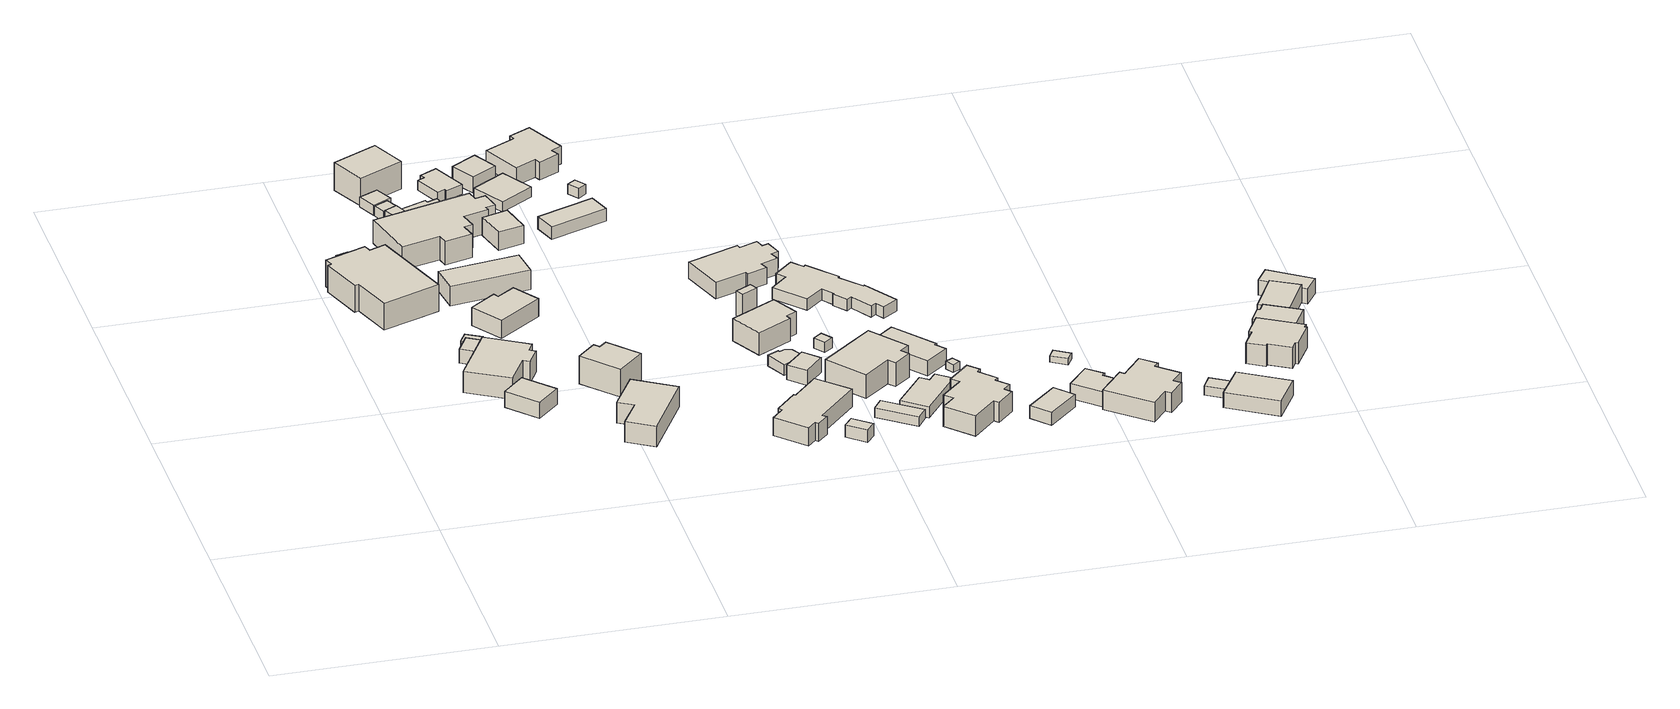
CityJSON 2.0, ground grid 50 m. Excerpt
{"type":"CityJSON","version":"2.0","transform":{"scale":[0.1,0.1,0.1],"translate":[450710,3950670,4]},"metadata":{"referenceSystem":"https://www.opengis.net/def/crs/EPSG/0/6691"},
"CityObjects":{
"building1":{"type":"Building","attributes":{"class":"3001","usage":"461","measuredHeight":9.6,"storeysAboveGround":9999,"LandSlideRiskAttribute.description":"1","LandSlideRiskAttribute.areaType":"2","BuildingDetailAttribute.buildingRoofEdgeArea":309,"BuildingDetailAttribute.urbanPlanType":"21","BuildingDetailAttribute.districtsAndZonesType":"0","BuildingDetailAttribute.landUseType":"211","BuildingDetailAttribute.specifiedBuildingCoverageRate":-9999,"BuildingDetailAttribute.specifiedFloorAreaRate":-9999,"BuildingDetailAttribute.surveyYear":"0001","BuildingIDAttribute.prefecture":"12","BuildingIDAttribute.city":"12347"},"geometry":[{"type":"Solid","lod":"1","boundaries":[[[[0,1,2,3,4,5,6,7,8,9]],[[8,10,11,9]],[[7,12,10,8]],[[6,13,12,7]],[[5,14,13,6]],[[4,15,14,5]],[[3,16,15,4]],[[2,17,16,3]],[[1,18,17,2]],[[0,19,18,1]],[[9,11,19,0]],[[10,12,13,14,15,16,17,18,19,11]]]]}]},
"building2":{"type":"Building","attributes":{"class":"3001","usage":"461","measuredHeight":5.8,"storeysAboveGround":9999,"LandSlideRiskAttribute.description":"1","LandSlideRiskAttribute.areaType":"2","BuildingDetailAttribute.buildingRoofEdgeArea":7.3,"BuildingDetailAttribute.urbanPlanType":"21","BuildingDetailAttribute.districtsAndZonesType":"0","BuildingDetailAttribute.landUseType":"211","BuildingDetailAttribute.specifiedBuildingCoverageRate":-9999,"BuildingDetailAttribute.specifiedFloorAreaRate":-9999,"BuildingDetailAttribute.surveyYear":"0001","BuildingIDAttribute.prefecture":"12","BuildingIDAttribute.city":"12347"},"geometry":[{"type":"Solid","lod":"1","boundaries":[[[[20,21,22,23]],[[22,24,25,23]],[[21,26,24,22]],[[20,27,26,21]],[[23,25,27,20]],[[24,26,27,25]]]]}]},
"building3":{"type":"Building","attributes":{"class":"3001","usage":"461","measuredHeight":3.8,"storeysAboveGround":9999,"BuildingDetailAttribute.buildingRoofEdgeArea":17.5,"BuildingDetailAttribute.urbanPlanType":"21","BuildingDetailAttribute.districtsAndZonesType":"0","BuildingDetailAttribute.landUseType":"211","BuildingDetailAttribute.specifiedBuildingCoverageRate":-9999,"BuildingDetailAttribute.specifiedFloorAreaRate":-9999,"BuildingDetailAttribute.surveyYear":"0001","BuildingIDAttribute.prefecture":"12","BuildingIDAttribute.city":"12347"},"geometry":[{"type":"Solid","lod":"1","boundaries":[[[[28,29,30,31]],[[30,32,33,31]],[[29,34,32,30]],[[28,35,34,29]],[[31,33,35,28]],[[32,34,35,33]]]]}]},
"building4":{"type":"Building","attributes":{"class":"3001","usage":"461","measuredHeight":5.6,"storeysAboveGround":9999,"BuildingDetailAttribute.buildingRoofEdgeArea":60.1,"BuildingDetailAttribute.urbanPlanType":"21","BuildingDetailAttribute.districtsAndZonesType":"0","BuildingDetailAttribute.landUseType":"211","BuildingDetailAttribute.specifiedBuildingCoverageRate":-9999,"BuildingDetailAttribute.specifiedFloorAreaRate":-9999,"BuildingDetailAttribute.surveyYear":"0001","BuildingIDAttribute.prefecture":"12","BuildingIDAttribute.city":"12347"},"geometry":[{"type":"Solid","lod":"1","boundaries":[[[[36,37,38,39]],[[38,40,41,39]],[[37,42,40,38]],[[36,43,42,37]],[[39,41,43,36]],[[40,42,43,41]]]]}]},
"building5":{"type":"Building","attributes":{"class":"3001","usage":"461","measuredHeight":7.7,"storeysAboveGround":9999,"LandSlideRiskAttribute.description":"1","LandSlideRiskAttribute.areaType":"2","BuildingDetailAttribute.buildingRoofEdgeArea":169.7,"BuildingDetailAttribute.urbanPlanType":"21","BuildingDetailAttribute.districtsAndZonesType":"0","BuildingDetailAttribute.landUseType":"211","BuildingDetailAttribute.specifiedBuildingCoverageRate":-9999,"BuildingDetailAttribute.specifiedFloorAreaRate":-9999,"BuildingDetailAttribute.surveyYear":"0001","BuildingIDAttribute.prefecture":"12","BuildingIDAttribute.city":"12347"},"geometry":[{"type":"Solid","lod":"1","boundaries":[[[[44,45,46,47,48,49,50,51]],[[50,52,53,51]],[[49,54,52,50]],[[48,55,54,49]],[[47,56,55,48]],[[46,57,56,47]],[[45,58,57,46]],[[44,59,58,45]],[[51,53,59,44]],[[52,54,55,56,57,58,59,53]]]]}]},
"building6":{"type":"Building","attributes":{"class":"3001","usage":"461","measuredHeight":4.5,"storeysAboveGround":9999,"BuildingDetailAttribute.buildingRoofEdgeArea":11.5,"BuildingDetailAttribute.urbanPlanType":"21","BuildingDetailAttribute.districtsAndZonesType":"0","BuildingDetailAttribute.landUseType":"211","BuildingDetailAttribute.specifiedBuildingCoverageRate":-9999,"BuildingDetailAttribute.specifiedFloorAreaRate":-9999,"BuildingDetailAttribute.surveyYear":"0001","BuildingIDAttribute.prefecture":"12","BuildingIDAttribute.city":"12347"},"geometry":[{"type":"Solid","lod":"1","boundaries":[[[[60,61,62,63]],[[62,64,65,63]],[[61,66,64,62]],[[60,67,66,61]],[[63,65,67,60]],[[64,66,67,65]]]]}]},
"building7":{"type":"Building","attributes":{"class":"3001","usage":"461","measuredHeight":2.5,"storeysAboveGround":9999,"LandSlideRiskAttribute.description":"1","LandSlideRiskAttribute.areaType":"1","BuildingDetailAttribute.buildingRoofEdgeArea":5.4,"BuildingDetailAttribute.urbanPlanType":"21","BuildingDetailAttribute.districtsAndZonesType":"0","BuildingDetailAttribute.landUseType":"211","BuildingDetailAttribute.specifiedBuildingCoverageRate":-9999,"BuildingDetailAttribute.specifiedFloorAreaRate":-9999,"BuildingDetailAttribute.surveyYear":"0001","BuildingIDAttribute.prefecture":"12","BuildingIDAttribute.city":"12347"},"geometry":[{"type":"Solid","lod":"1","boundaries":[[[[68,69,70,71]],[[70,72,73,71]],[[69,74,72,70]],[[68,75,74,69]],[[71,73,75,68]],[[72,74,75,73]]]]}]},
"building8":{"type":"Building","attributes":{"class":"3001","usage":"461","measuredHeight":9,"storeysAboveGround":9999,"BuildingDetailAttribute.buildingRoofEdgeArea":94.3,"BuildingDetailAttribute.urbanPlanType":"21","BuildingDetailAttribute.districtsAndZonesType":"0","BuildingDetailAttribute.landUseType":"211","BuildingDetailAttribute.specifiedBuildingCoverageRate":-9999,"BuildingDetailAttribute.specifiedFloorAreaRate":-9999,"BuildingDetailAttribute.surveyYear":"0001","BuildingIDAttribute.prefecture":"12","BuildingIDAttribute.city":"12347"},"geometry":[{"type":"Solid","lod":"1","boundaries":[[[[76,77,78,79,80,81]],[[80,82,83,81]],[[79,84,82,80]],[[78,85,84,79]],[[77,86,85,78]],[[76,87,86,77]],[[81,83,87,76]],[[82,84,85,86,87,83]]]]}]},
"building9":{"type":"Building","attributes":{"class":"3001","usage":"461","measuredHeight":2.6,"storeysAboveGround":9999,"LandSlideRiskAttribute.description":"1","LandSlideRiskAttribute.areaType":"1","BuildingDetailAttribute.buildingRoofEdgeArea":10.7,"BuildingDetailAttribute.urbanPlanType":"21","BuildingDetailAttribute.districtsAndZonesType":"0","BuildingDetailAttribute.landUseType":"211","BuildingDetailAttribute.specifiedBuildingCoverageRate":-9999,"BuildingDetailAttribute.specifiedFloorAreaRate":-9999,"BuildingDetailAttribute.surveyYear":"0001","BuildingIDAttribute.prefecture":"12","BuildingIDAttribute.city":"12347"},"geometry":[{"type":"Solid","lod":"1","boundaries":[[[[88,89,90,91]],[[90,92,93,91]],[[89,94,92,90]],[[88,95,94,89]],[[91,93,95,88]],[[92,94,95,93]]]]}]},
"building10":{"type":"Building","attributes":{"class":"3001","usage":"461","measuredHeight":3.8,"storeysAboveGround":9999,"LandSlideRiskAttribute.description":"1","LandSlideRiskAttribute.areaType":"1","BuildingDetailAttribute.buildingRoofEdgeArea":22,"BuildingDetailAttribute.urbanPlanType":"21","BuildingDetailAttribute.districtsAndZonesType":"0","BuildingDetailAttribute.landUseType":"211","BuildingDetailAttribute.specifiedBuildingCoverageRate":-9999,"BuildingDetailAttribute.specifiedFloorAreaRate":-9999,"BuildingDetailAttribute.surveyYear":"0001","BuildingIDAttribute.prefecture":"12","BuildingIDAttribute.city":"12347"},"geometry":[{"type":"Solid","lod":"1","boundaries":[[[[96,97,98,99]],[[98,100,101,99]],[[97,102,100,98]],[[96,103,102,97]],[[99,101,103,96]],[[100,102,103,101]]]]}]},
"building11":{"type":"Building","attributes":{"class":"3001","usage":"461","measuredHeight":-9999,"storeysAboveGround":9999,"LandSlideRiskAttribute.description":"1","LandSlideRiskAttribute.areaType":"1","BuildingDetailAttribute.buildingRoofEdgeArea":9,"BuildingDetailAttribute.urbanPlanType":"21","BuildingDetailAttribute.districtsAndZonesType":"0","BuildingDetailAttribute.landUseType":"211","BuildingDetailAttribute.specifiedBuildingCoverageRate":-9999,"BuildingDetailAttribute.specifiedFloorAreaRate":-9999,"BuildingDetailAttribute.surveyYear":"0001","BuildingIDAttribute.prefecture":"12","BuildingIDAttribute.city":"12347"},"geometry":[{"type":"Solid","lod":"1","boundaries":[[[[104,105,106,107]],[[106,108,109,107]],[[105,110,108,106]],[[104,111,110,105]],[[107,109,111,104]],[[108,110,111,109]]]]}]},
"building12":{"type":"Building","attributes":{"class":"3001","usage":"461","measuredHeight":8,"storeysAboveGround":9999,"BuildingDetailAttribute.buildingRoofEdgeArea":125.5,"BuildingDetailAttribute.urbanPlanType":"21","BuildingDetailAttribute.districtsAndZonesType":"0","BuildingDetailAttribute.landUseType":"211","BuildingDetailAttribute.specifiedBuildingCoverageRate":-9999,"BuildingDetailAttribute.specifiedFloorAreaRate":-9999,"BuildingDetailAttribute.surveyYear":"0001","BuildingIDAttribute.prefecture":"12","BuildingIDAttribute.city":"12347"},"geometry":[{"type":"Solid","lod":"1","boundaries":[[[[112,113,114,115]],[[114,116,117,115]],[[113,118,116,114]],[[112,119,118,113]],[[115,117,119,112]],[[116,118,119,117]]]]}]},
"building13":{"type":"Building","attributes":{"class":"3001","usage":"461","measuredHeight":6.1,"storeysAboveGround":9999,"LandSlideRiskAttribute.description":"1","LandSlideRiskAttribute.areaType":"1","BuildingDetailAttribute.buildingRoofEdgeArea":160.7,"BuildingDetailAttribute.urbanPlanType":"21","BuildingDetailAttribute.districtsAndZonesType":"0","BuildingDetailAttribute.landUseType":"211","BuildingDetailAttribute.specifiedBuildingCoverageRate":-9999,"BuildingDetailAttribute.specifiedFloorAreaRate":-9999,"BuildingDetailAttribute.surveyYear":"0001","BuildingIDAttribute.prefecture":"12","BuildingIDAttribute.city":"12347"},"geometry":[{"type":"Solid","lod":"1","boundaries":[[[[120,121,122,123,124,125]],[[124,126,127,125]],[[123,128,126,124]],[[122,129,128,123]],[[121,130,129,122]],[[120,131,130,121]],[[125,127,131,120]],[[126,128,129,130,131,127]]]]}]},
"building14":{"type":"Building","attributes":{"class":"3001","usage":"461","measuredHeight":7.7,"storeysAboveGround":9999,"BuildingDetailAttribute.buildingRoofEdgeArea":96.6,"BuildingDetailAttribute.urbanPlanType":"21","BuildingDetailAttribute.districtsAndZonesType":"0","BuildingDetailAttribute.landUseType":"211","BuildingDetailAttribute.specifiedBuildingCoverageRate":-9999,"BuildingDetailAttribute.specifiedFloorAreaRate":-9999,"BuildingDetailAttribute.surveyYear":"0001","BuildingIDAttribute.prefecture":"12","BuildingIDAttribute.city":"12347"},"geometry":[{"type":"Solid","lod":"1","boundaries":[[[[132,133,134,135]],[[134,136,137,135]],[[133,138,136,134]],[[132,139,138,133]],[[135,137,139,132]],[[136,138,139,137]]]]}]},
"building15":{"type":"Building","attributes":{"class":"3001","usage":"461","measuredHeight":8.7,"storeysAboveGround":9999,"BuildingDetailAttribute.buildingRoofEdgeArea":78.6,"BuildingDetailAttribute.urbanPlanType":"21","BuildingDetailAttribute.districtsAndZonesType":"0","BuildingDetailAttribute.landUseType":"211","BuildingDetailAttribute.specifiedBuildingCoverageRate":-9999,"BuildingDetailAttribute.specifiedFloorAreaRate":-9999,"BuildingDetailAttribute.surveyYear":"0001","BuildingIDAttribute.prefecture":"12","BuildingIDAttribute.city":"12347"},"geometry":[{"type":"Solid","lod":"1","boundaries":[[[[140,141,142,143,144,145]],[[144,146,147,145]],[[143,148,146,144]],[[142,149,148,143]],[[141,150,149,142]],[[140,151,150,141]],[[145,147,151,140]],[[146,148,149,150,151,147]]]]}]},
"building16":{"type":"Building","attributes":{"class":"3001","usage":"461","measuredHeight":8.5,"storeysAboveGround":9999,"LandSlideRiskAttribute.description":"1","LandSlideRiskAttribute.areaType":"1","BuildingDetailAttribute.buildingRoofEdgeArea":294.6,"BuildingDetailAttribute.urbanPlanType":"21","BuildingDetailAttribute.districtsAndZonesType":"0","BuildingDetailAttribute.landUseType":"211","BuildingDetailAttribute.specifiedBuildingCoverageRate":-9999,"BuildingDetailAttribute.specifiedFloorAreaRate":-9999,"BuildingDetailAttribute.surveyYear":"0001","BuildingIDAttribute.prefecture":"12","BuildingIDAttribute.city":"12347"},"geometry":[{"type":"Solid","lod":"1","boundaries":[[[[152,153,154,155,156,157,158,159,160,161,162,163,164,165]],[[164,166,167,165]],[[163,168,166,164]],[[162,169,168,163]],[[161,170,169,162]],[[160,171,170,161]],[[159,172,171,160]],[[158,173,172,159]],[[157,174,173,158]],[[156,175,174,157]],[[155,176,175,156]],[[154,177,176,155]],[[153,178,177,154]],[[152,179,178,153]],[[165,167,179,152]],[[166,168,169,170,171,172,173,174,175,176,177,178,179,167]]]]}]},
"building17":{"type":"Building","attributes":{"class":"3001","usage":"461","measuredHeight":2.8,"storeysAboveGround":9999,"BuildingDetailAttribute.buildingRoofEdgeArea":36.1,"BuildingDetailAttribute.urbanPlanType":"21","BuildingDetailAttribute.districtsAndZonesType":"0","BuildingDetailAttribute.landUseType":"211","BuildingDetailAttribute.specifiedBuildingCoverageRate":-9999,"BuildingDetailAttribute.specifiedFloorAreaRate":-9999,"BuildingDetailAttribute.surveyYear":"0001","BuildingIDAttribute.prefecture":"12","BuildingIDAttribute.city":"12347"},"geometry":[{"type":"Solid","lod":"1","boundaries":[[[[180,181,182,183,184,185]],[[184,186,187,185]],[[183,188,186,184]],[[182,189,188,183]],[[181,190,189,182]],[[180,191,190,181]],[[185,187,191,180]],[[186,188,189,190,191,187]]]]}]},
"building18":{"type":"Building","attributes":{"class":"3001","usage":"461","measuredHeight":3.3,"storeysAboveGround":9999,"BuildingDetailAttribute.buildingRoofEdgeArea":48.8,"BuildingDetailAttribute.urbanPlanType":"21","BuildingDetailAttribute.districtsAndZonesType":"0","BuildingDetailAttribute.landUseType":"211","BuildingDetailAttribute.specifiedBuildingCoverageRate":-9999,"BuildingDetailAttribute.specifiedFloorAreaRate":-9999,"BuildingDetailAttribute.surveyYear":"0001","BuildingIDAttribute.prefecture":"12","BuildingIDAttribute.city":"12347"},"geometry":[{"type":"Solid","lod":"1","boundaries":[[[[192,193,194,195,196,197,198,199]],[[198,200,201,199]],[[197,202,200,198]],[[196,203,202,197]],[[195,204,203,196]],[[194,205,204,195]],[[193,206,205,194]],[[192,207,206,193]],[[199,201,207,192]],[[200,202,203,204,205,206,207,201]]]]}]},
"building19":{"type":"Building","attributes":{"class":"3001","usage":"461","measuredHeight":5.7,"storeysAboveGround":9999,"BuildingDetailAttribute.buildingRoofEdgeArea":43.3,"BuildingDetailAttribute.urbanPlanType":"21","BuildingDetailAttribute.districtsAndZonesType":"0","BuildingDetailAttribute.landUseType":"211","BuildingDetailAttribute.specifiedBuildingCoverageRate":-9999,"BuildingDetailAttribute.specifiedFloorAreaRate":-9999,"BuildingDetailAttribute.surveyYear":"0001","BuildingIDAttribute.prefecture":"12","BuildingIDAttribute.city":"12347"},"geometry":[{"type":"Solid","lod":"1","boundaries":[[[[208,209,210,211]],[[210,212,213,211]],[[209,214,212,210]],[[208,215,214,209]],[[211,213,215,208]],[[212,214,215,213]]]]}]},
"building20":{"type":"Building","attributes":{"class":"3001","usage":"461","measuredHeight":5.3,"storeysAboveGround":9999,"BuildingDetailAttribute.buildingRoofEdgeArea":40.3,"BuildingDetailAttribute.urbanPlanType":"21","BuildingDetailAttribute.districtsAndZonesType":"0","BuildingDetailAttribute.landUseType":"211","BuildingDetailAttribute.specifiedBuildingCoverageRate":-9999,"BuildingDetailAttribute.specifiedFloorAreaRate":-9999,"BuildingDetailAttribute.surveyYear":"0001","BuildingIDAttribute.prefecture":"12","BuildingIDAttribute.city":"12347"},"geometry":[{"type":"Solid","lod":"1","boundaries":[[[[216,217,218,219]],[[218,220,221,219]],[[217,222,220,218]],[[216,223,222,217]],[[219,221,223,216]],[[220,222,223,221]]]]}]},
"building21":{"type":"Building","attributes":{"class":"3001","usage":"461","measuredHeight":5.1,"storeysAboveGround":9999,"BuildingDetailAttribute.buildingRoofEdgeArea":74,"BuildingDetailAttribute.urbanPlanType":"21","BuildingDetailAttribute.districtsAndZonesType":"0","BuildingDetailAttribute.landUseType":"211","BuildingDetailAttribute.specifiedBuildingCoverageRate":-9999,"BuildingDetailAttribute.specifiedFloorAreaRate":-9999,"BuildingDetailAttribute.surveyYear":"0001","BuildingIDAttribute.prefecture":"12","BuildingIDAttribute.city":"12347"},"geometry":[{"type":"Solid","lod":"1","boundaries":[[[[224,225,226,227]],[[226,228,229,227]],[[225,230,228,226]],[[224,231,230,225]],[[227,229,231,224]],[[228,230,231,229]]]]}]},
"building22":{"type":"Building","attributes":{"class":"3003","usage":"461","measuredHeight":-9999,"storeysAboveGround":9999,"BuildingDetailAttribute.buildingRoofEdgeArea":74.1,"BuildingDetailAttribute.urbanPlanType":"21","BuildingDetailAttribute.districtsAndZonesType":"0","BuildingDetailAttribute.landUseType":"211","BuildingDetailAttribute.specifiedBuildingCoverageRate":-9999,"BuildingDetailAttribute.specifiedFloorAreaRate":-9999,"BuildingDetailAttribute.surveyYear":"0001","BuildingIDAttribute.prefecture":"12","BuildingIDAttribute.city":"12347"},"geometry":[{"type":"Solid","lod":"1","boundaries":[[[[232,233,234,235]],[[234,236,237,235]],[[233,238,236,234]],[[232,239,238,233]],[[235,237,239,232]],[[236,238,239,237]]]]}]},
"building23":{"type":"Building","attributes":{"class":"3001","usage":"461","measuredHeight":6.6,"storeysAboveGround":9999,"BuildingDetailAttribute.buildingRoofEdgeArea":176,"BuildingDetailAttribute.urbanPlanType":"21","BuildingDetailAttribute.districtsAndZonesType":"0","BuildingDetailAttribute.landUseType":"211","BuildingDetailAttribute.specifiedBuildingCoverageRate":-9999,"BuildingDetailAttribute.specifiedFloorAreaRate":-9999,"BuildingDetailAttribute.surveyYear":"0001","BuildingIDAttribute.prefecture":"12","BuildingIDAttribute.city":"12347"},"geometry":[{"type":"Solid","lod":"1","boundaries":[[[[240,241,242,243,244,245,246,247,248,249,250,251]],[[250,252,253,251]],[[249,254,252,250]],[[248,255,254,249]],[[247,256,255,248]],[[246,257,256,247]],[[245,258,257,246]],[[244,259,258,245]],[[243,260,259,244]],[[242,261,260,243]],[[241,262,261,242]],[[240,263,262,241]],[[251,253,263,240]],[[252,254,255,256,257,258,259,260,261,262,263,253]]]]}]},
"building24":{"type":"Building","attributes":{"class":"3001","usage":"461","measuredHeight":10.9,"storeysAboveGround":9999,"BuildingDetailAttribute.buildingRoofEdgeArea":140.9,"BuildingDetailAttribute.urbanPlanType":"21","BuildingDetailAttribute.districtsAndZonesType":"0","BuildingDetailAttribute.landUseType":"211","BuildingDetailAttribute.specifiedBuildingCoverageRate":-9999,"BuildingDetailAttribute.specifiedFloorAreaRate":-9999,"BuildingDetailAttribute.surveyYear":"0001","BuildingIDAttribute.prefecture":"12","BuildingIDAttribute.city":"12347"},"geometry":[{"type":"Solid","lod":"1","boundaries":[[[[264,265,266,267,268,269,270,271,272,273]],[[272,274,275,273]],[[271,276,274,272]],[[270,277,276,271]],[[269,278,277,270]],[[268,279,278,269]],[[267,280,279,268]],[[266,281,280,267]],[[265,282,281,266]],[[264,283,282,265]],[[273,275,283,264]],[[274,276,277,278,279,280,281,282,283,275]]]]}]},
"building25":{"type":"Building","attributes":{"class":"3001","usage":"461","measuredHeight":-9999,"storeysAboveGround":9999,"BuildingDetailAttribute.buildingRoofEdgeArea":16.1,"BuildingDetailAttribute.urbanPlanType":"21","BuildingDetailAttribute.districtsAndZonesType":"0","BuildingDetailAttribute.landUseType":"211","BuildingDetailAttribute.specifiedBuildingCoverageRate":-9999,"BuildingDetailAttribute.specifiedFloorAreaRate":-9999,"BuildingDetailAttribute.surveyYear":"0001","BuildingIDAttribute.prefecture":"12","BuildingIDAttribute.city":"12347"},"geometry":[{"type":"Solid","lod":"1","boundaries":[[[[284,285,286,287]],[[286,288,289,287]],[[285,290,288,286]],[[284,291,290,285]],[[287,289,291,284]],[[288,290,291,289]]]]}]},
"building26":{"type":"Building","attributes":{"class":"3001","usage":"461","measuredHeight":2.5,"storeysAboveGround":9999,"BuildingDetailAttribute.buildingRoofEdgeArea":7.1,"BuildingDetailAttribute.urbanPlanType":"21","BuildingDetailAttribute.districtsAndZonesType":"0","BuildingDetailAttribute.landUseType":"211","BuildingDetailAttribute.specifiedBuildingCoverageRate":-9999,"BuildingDetailAttribute.specifiedFloorAreaRate":-9999,"BuildingDetailAttribute.surveyYear":"0001","BuildingIDAttribute.prefecture":"12","BuildingIDAttribute.city":"12347"},"geometry":[{"type":"Solid","lod":"1","boundaries":[[[[292,293,294,295]],[[294,296,297,295]],[[293,298,296,294]],[[292,299,298,293]],[[295,297,299,292]],[[296,298,299,297]]]]}]},
"building27":{"type":"Building","attributes":{"class":"3001","usage":"461","measuredHeight":3.1,"storeysAboveGround":9999,"BuildingDetailAttribute.buildingRoofEdgeArea":25.6,"BuildingDetailAttribute.urbanPlanType":"21","BuildingDetailAttribute.districtsAndZonesType":"0","BuildingDetailAttribute.landUseType":"211","BuildingDetailAttribute.specifiedBuildingCoverageRate":-9999,"BuildingDetailAttribute.specifiedFloorAreaRate":-9999,"BuildingDetailAttribute.surveyYear":"0001","BuildingIDAttribute.prefecture":"12","BuildingIDAttribute.city":"12347"},"geometry":[{"type":"Solid","lod":"1","boundaries":[[[[300,301,302,303,304,305,306,307]],[[306,308,309,307]],[[305,310,308,306]],[[304,311,310,305]],[[303,312,311,304]],[[302,313,312,303]],[[301,314,313,302]],[[300,315,314,301]],[[307,309,315,300]],[[308,310,311,312,313,314,315,309]]]]}]},
"building28":{"type":"Building","attributes":{"class":"3001","usage":"461","measuredHeight":4.4,"storeysAboveGround":9999,"BuildingDetailAttribute.buildingRoofEdgeArea":30.3,"BuildingDetailAttribute.urbanPlanType":"21","BuildingDetailAttribute.districtsAndZonesType":"0","BuildingDetailAttribute.landUseType":"211","BuildingDetailAttribute.specifiedBuildingCoverageRate":-9999,"BuildingDetailAttribute.specifiedFloorAreaRate":-9999,"BuildingDetailAttribute.surveyYear":"0001","BuildingIDAttribute.prefecture":"12","BuildingIDAttribute.city":"12347"},"geometry":[{"type":"Solid","lod":"1","boundaries":[[[[316,317,318,319]],[[318,320,321,319]],[[317,322,320,318]],[[316,323,322,317]],[[319,321,323,316]],[[320,322,323,321]]]]}]},
"building29":{"type":"Building","attributes":{"class":"3001","usage":"461","measuredHeight":7.9,"storeysAboveGround":9999,"BuildingDetailAttribute.buildingRoofEdgeArea":92.6,"BuildingDetailAttribute.urbanPlanType":"21","BuildingDetailAttribute.districtsAndZonesType":"0","BuildingDetailAttribute.landUseType":"211","BuildingDetailAttribute.specifiedBuildingCoverageRate":-9999,"BuildingDetailAttribute.specifiedFloorAreaRate":-9999,"BuildingDetailAttribute.surveyYear":"0001","BuildingIDAttribute.prefecture":"12","BuildingIDAttribute.city":"12347"},"geometry":[{"type":"Solid","lod":"1","boundaries":[[[[324,325,326,327,328,329]],[[328,330,331,329]],[[327,332,330,328]],[[326,333,332,327]],[[325,334,333,326]],[[324,335,334,325]],[[329,331,335,324]],[[330,332,333,334,335,331]]]]}]},
"building30":{"type":"Building","attributes":{"class":"3001","usage":"461","measuredHeight":-9999,"storeysAboveGround":9999,"BuildingDetailAttribute.buildingRoofEdgeArea":8,"BuildingDetailAttribute.urbanPlanType":"21","BuildingDetailAttribute.districtsAndZonesType":"0","BuildingDetailAttribute.landUseType":"211","BuildingDetailAttribute.specifiedBuildingCoverageRate":-9999,"BuildingDetailAttribute.specifiedFloorAreaRate":-9999,"BuildingDetailAttribute.surveyYear":"0001","BuildingIDAttribute.prefecture":"12","BuildingIDAttribute.city":"12347"},"geometry":[{"type":"Solid","lod":"1","boundaries":[[[[336,337,338,339]],[[338,340,341,339]],[[337,342,340,338]],[[336,343,342,337]],[[339,341,343,336]],[[340,342,343,341]]]]}]},
"building31":{"type":"Building","attributes":{"class":"3001","usage":"461","measuredHeight":4.7,"storeysAboveGround":9999,"BuildingDetailAttribute.buildingRoofEdgeArea":35.1,"BuildingDetailAttribute.urbanPlanType":"21","BuildingDetailAttribute.districtsAndZonesType":"0","BuildingDetailAttribute.landUseType":"211","BuildingDetailAttribute.specifiedBuildingCoverageRate":-9999,"BuildingDetailAttribute.specifiedFloorAreaRate":-9999,"BuildingDetailAttribute.surveyYear":"0001","BuildingIDAttribute.prefecture":"12","BuildingIDAttribute.city":"12347"},"geometry":[{"type":"Solid","lod":"1","boundaries":[[[[344,345,346,347]],[[346,348,349,347]],[[345,350,348,346]],[[344,351,350,345]],[[347,349,351,344]],[[348,350,351,349]]]]}]},
"building32":{"type":"Building","attributes":{"class":"3001","usage":"461","measuredHeight":8,"storeysAboveGround":9999,"BuildingDetailAttribute.buildingRoofEdgeArea":173.3,"BuildingDetailAttribute.urbanPlanType":"21","BuildingDetailAttribute.districtsAndZonesType":"0","BuildingDetailAttribute.landUseType":"211","BuildingDetailAttribute.specifiedBuildingCoverageRate":-9999,"BuildingDetailAttribute.specifiedFloorAreaRate":-9999,"BuildingDetailAttribute.surveyYear":"0001","BuildingIDAttribute.prefecture":"12","BuildingIDAttribute.city":"12347"},"geometry":[{"type":"Solid","lod":"1","boundaries":[[[[352,353,354,355,356,357,358,359,360,361,362,363,364,365]],[[364,366,367,365]],[[363,368,366,364]],[[362,369,368,363]],[[361,370,369,362]],[[360,371,370,361]],[[359,372,371,360]],[[358,373,372,359]],[[357,374,373,358]],[[356,375,374,357]],[[355,376,375,356]],[[354,377,376,355]],[[353,378,377,354]],[[352,379,378,353]],[[365,367,379,352]],[[366,368,369,370,371,372,373,374,375,376,377,378,379,367]]]]}]},
"building33":{"type":"Building","attributes":{"class":"3001","usage":"461","measuredHeight":2.7,"storeysAboveGround":9999,"BuildingDetailAttribute.buildingRoofEdgeArea":7.5,"BuildingDetailAttribute.urbanPlanType":"21","BuildingDetailAttribute.districtsAndZonesType":"0","BuildingDetailAttribute.landUseType":"211","BuildingDetailAttribute.specifiedBuildingCoverageRate":-9999,"BuildingDetailAttribute.specifiedFloorAreaRate":-9999,"BuildingDetailAttribute.surveyYear":"0001","BuildingIDAttribute.prefecture":"12","BuildingIDAttribute.city":"12347"},"geometry":[{"type":"Solid","lod":"1","boundaries":[[[[380,381,382,383]],[[382,384,385,383]],[[381,386,384,382]],[[380,387,386,381]],[[383,385,387,380]],[[384,386,387,385]]]]}]},
"building34":{"type":"Building","attributes":{"class":"3001","usage":"461","measuredHeight":9.4,"storeysAboveGround":9999,"BuildingDetailAttribute.buildingRoofEdgeArea":173.1,"BuildingDetailAttribute.urbanPlanType":"21","BuildingDetailAttribute.districtsAndZonesType":"0","BuildingDetailAttribute.landUseType":"211","BuildingDetailAttribute.specifiedBuildingCoverageRate":-9999,"BuildingDetailAttribute.specifiedFloorAreaRate":-9999,"BuildingDetailAttribute.surveyYear":"0001","BuildingIDAttribute.prefecture":"12","BuildingIDAttribute.city":"12347"},"geometry":[{"type":"Solid","lod":"1","boundaries":[[[[388,389,390,391,392,393,394,395]],[[394,396,397,395]],[[393,398,396,394]],[[392,399,398,393]],[[391,400,399,392]],[[390,401,400,391]],[[389,402,401,390]],[[388,403,402,389]],[[395,397,403,388]],[[396,398,399,400,401,402,403,397]]]]}]},
"building35":{"type":"Building","attributes":{"class":"3001","usage":"461","measuredHeight":4.3,"storeysAboveGround":9999,"BuildingDetailAttribute.buildingRoofEdgeArea":82.3,"BuildingDetailAttribute.urbanPlanType":"21","BuildingDetailAttribute.districtsAndZonesType":"0","BuildingDetailAttribute.landUseType":"211","BuildingDetailAttribute.specifiedBuildingCoverageRate":-9999,"BuildingDetailAttribute.specifiedFloorAreaRate":-9999,"BuildingDetailAttribute.surveyYear":"0001","BuildingIDAttribute.prefecture":"12","BuildingIDAttribute.city":"12347"},"geometry":[{"type":"Solid","lod":"1","boundaries":[[[[404,405,406,407,408,409]],[[408,410,411,409]],[[407,412,410,408]],[[406,413,412,407]],[[405,414,413,406]],[[404,415,414,405]],[[409,411,415,404]],[[410,412,413,414,415,411]]]]}]},
"building36":{"type":"Building","attributes":{"class":"3001","usage":"461","measuredHeight":5.9,"storeysAboveGround":9999,"BuildingDetailAttribute.buildingRoofEdgeArea":204.9,"BuildingDetailAttribute.urbanPlanType":"21","BuildingDetailAttribute.districtsAndZonesType":"0","BuildingDetailAttribute.landUseType":"211","BuildingDetailAttribute.specifiedBuildingCoverageRate":-9999,"BuildingDetailAttribute.specifiedFloorAreaRate":-9999,"BuildingDetailAttribute.surveyYear":"0001","BuildingIDAttribute.prefecture":"12","BuildingIDAttribute.city":"12347"},"geometry":[{"type":"Solid","lod":"1","boundaries":[[[[416,417,418,419,420,421,422,423,424,425,426,427,428,429,430,431,432,433,434,435]],[[434,436,437,435]],[[433,438,436,434]],[[432,439,438,433]],[[431,440,439,432]],[[430,441,440,431]],[[429,442,441,430]],[[428,443,442,429]],[[427,444,443,428]],[[426,445,444,427]],[[425,446,445,426]],[[424,447,446,425]],[[423,448,447,424]],[[422,449,448,423]],[[421,450,449,422]],[[420,451,450,421]],[[419,452,451,420]],[[418,453,452,419]],[[417,454,453,418]],[[416,455,454,417]],[[435,437,455,416]],[[436,438,439,440,441,442,443,444,445,446,447,448,449,450,451,452,453,454,455,437]]]]}]},
"building37":{"type":"Building","attributes":{"class":"3001","usage":"461","measuredHeight":6.5,"storeysAboveGround":9999,"BuildingDetailAttribute.buildingRoofEdgeArea":100.2,"BuildingDetailAttribute.urbanPlanType":"21","BuildingDetailAttribute.districtsAndZonesType":"0","BuildingDetailAttribute.landUseType":"211","BuildingDetailAttribute.specifiedBuildingCoverageRate":-9999,"BuildingDetailAttribute.specifiedFloorAreaRate":-9999,"BuildingDetailAttribute.surveyYear":"0001","BuildingIDAttribute.prefecture":"12","BuildingIDAttribute.city":"12347"},"geometry":[{"type":"Solid","lod":"1","boundaries":[[[[456,457,458,459,460,461]],[[460,462,463,461]],[[459,464,462,460]],[[458,465,464,459]],[[457,466,465,458]],[[456,467,466,457]],[[461,463,467,456]],[[462,464,465,466,467,463]]]]}]},
"building38":{"type":"Building","attributes":{"class":"3001","usage":"461","measuredHeight":9.4,"storeysAboveGround":9999,"BuildingDetailAttribute.buildingRoofEdgeArea":173.8,"BuildingDetailAttribute.urbanPlanType":"21","BuildingDetailAttribute.districtsAndZonesType":"0","BuildingDetailAttribute.landUseType":"211","BuildingDetailAttribute.specifiedBuildingCoverageRate":-9999,"BuildingDetailAttribute.specifiedFloorAreaRate":-9999,"BuildingDetailAttribute.surveyYear":"0001","BuildingIDAttribute.prefecture":"12","BuildingIDAttribute.city":"12347"},"geometry":[{"type":"Solid","lod":"1","boundaries":[[[[468,469,470,471,472,473,474,475,476,477,478,479,480,481,482,483]],[[482,484,485,483]],[[481,486,484,482]],[[480,487,486,481]],[[479,488,487,480]],[[478,489,488,479]],[[477,490,489,478]],[[476,491,490,477]],[[475,492,491,476]],[[474,493,492,475]],[[473,494,493,474]],[[472,495,494,473]],[[471,496,495,472]],[[470,497,496,471]],[[469,498,497,470]],[[468,499,498,469]],[[483,485,499,468]],[[484,486,487,488,489,490,491,492,493,494,495,496,497,498,499,485]]]]}]},
"building39":{"type":"Building","attributes":{"class":"3001","usage":"461","measuredHeight":2,"storeysAboveGround":9999,"BuildingDetailAttribute.buildingRoofEdgeArea":4.1,"BuildingDetailAttribute.urbanPlanType":"21","BuildingDetailAttribute.districtsAndZonesType":"0","BuildingDetailAttribute.landUseType":"211","BuildingDetailAttribute.specifiedBuildingCoverageRate":-9999,"BuildingDetailAttribute.specifiedFloorAreaRate":-9999,"BuildingDetailAttribute.surveyYear":"0001","BuildingIDAttribute.prefecture":"12","BuildingIDAttribute.city":"12347"},"geometry":[{"type":"Solid","lod":"1","boundaries":[[[[500,501,502,503]],[[502,504,505,503]],[[501,506,504,502]],[[500,507,506,501]],[[503,505,507,500]],[[504,506,507,505]]]]}]},
"building40":{"type":"Building","attributes":{"class":"3001","usage":"461","measuredHeight":3.3,"storeysAboveGround":9999,"BuildingDetailAttribute.buildingRoofEdgeArea":49.6,"BuildingDetailAttribute.urbanPlanType":"21","BuildingDetailAttribute.districtsAndZonesType":"0","BuildingDetailAttribute.landUseType":"211","BuildingDetailAttribute.specifiedBuildingCoverageRate":-9999,"BuildingDetailAttribute.specifiedFloorAreaRate":-9999,"BuildingDetailAttribute.surveyYear":"0001","BuildingIDAttribute.prefecture":"12","BuildingIDAttribute.city":"12347"},"geometry":[{"type":"Solid","lod":"1","boundaries":[[[[508,509,510,511]],[[510,512,513,511]],[[509,514,512,510]],[[508,515,514,509]],[[511,513,515,508]],[[512,514,515,513]]]]}]},
"building41":{"type":"Building","attributes":{"class":"3001","usage":"461","measuredHeight":4.7,"storeysAboveGround":9999,"BuildingDetailAttribute.buildingRoofEdgeArea":52.1,"BuildingDetailAttribute.urbanPlanType":"21","BuildingDetailAttribute.districtsAndZonesType":"0","BuildingDetailAttribute.landUseType":"211","BuildingDetailAttribute.specifiedBuildingCoverageRate":-9999,"BuildingDetailAttribute.specifiedFloorAreaRate":-9999,"BuildingDetailAttribute.surveyYear":"0001","BuildingIDAttribute.prefecture":"12","BuildingIDAttribute.city":"12347"},"geometry":[{"type":"Solid","lod":"1","boundaries":[[[[516,517,518,519,520,521]],[[520,522,523,521]],[[519,524,522,520]],[[518,525,524,519]],[[517,526,525,518]],[[516,527,526,517]],[[521,523,527,516]],[[522,524,525,526,527,523]]]]}]},
"building42":{"type":"Building","attributes":{"class":"3001","usage":"461","measuredHeight":1.9,"storeysAboveGround":9999,"BuildingDetailAttribute.buildingRoofEdgeArea":10.2,"BuildingDetailAttribute.urbanPlanType":"21","BuildingDetailAttribute.districtsAndZonesType":"0","BuildingDetailAttribute.landUseType":"211","BuildingDetailAttribute.specifiedBuildingCoverageRate":-9999,"BuildingDetailAttribute.specifiedFloorAreaRate":-9999,"BuildingDetailAttribute.surveyYear":"0001","BuildingIDAttribute.prefecture":"12","BuildingIDAttribute.city":"12347"},"geometry":[{"type":"Solid","lod":"1","boundaries":[[[[528,529,530,531]],[[530,532,533,531]],[[529,534,532,530]],[[528,535,534,529]],[[531,533,535,528]],[[532,534,535,533]]]]}]},
"building43":{"type":"Building","attributes":{"class":"3001","usage":"461","measuredHeight":7.3,"storeysAboveGround":9999,"BuildingDetailAttribute.buildingRoofEdgeArea":173.2,"BuildingDetailAttribute.urbanPlanType":"21","BuildingDetailAttribute.districtsAndZonesType":"0","BuildingDetailAttribute.landUseType":"211","BuildingDetailAttribute.specifiedBuildingCoverageRate":-9999,"BuildingDetailAttribute.specifiedFloorAreaRate":-9999,"BuildingDetailAttribute.surveyYear":"0001","BuildingIDAttribute.prefecture":"12","BuildingIDAttribute.city":"12347"},"geometry":[{"type":"Solid","lod":"1","boundaries":[[[[536,537,538,539,540,541,542,543,544,545,546,547]],[[546,548,549,547]],[[545,550,548,546]],[[544,551,550,545]],[[543,552,551,544]],[[542,553,552,543]],[[541,554,553,542]],[[540,555,554,541]],[[539,556,555,540]],[[538,557,556,539]],[[537,558,557,538]],[[536,559,558,537]],[[547,549,559,536]],[[548,550,551,552,553,554,555,556,557,558,559,549]]]]}]},
"building44":{"type":"Building","attributes":{"class":"3001","usage":"461","measuredHeight":3.8,"storeysAboveGround":9999,"BuildingDetailAttribute.buildingRoofEdgeArea":18.3,"BuildingDetailAttribute.urbanPlanType":"21","BuildingDetailAttribute.districtsAndZonesType":"0","BuildingDetailAttribute.landUseType":"211","BuildingDetailAttribute.specifiedBuildingCoverageRate":-9999,"BuildingDetailAttribute.specifiedFloorAreaRate":-9999,"BuildingDetailAttribute.surveyYear":"0001","BuildingIDAttribute.prefecture":"12","BuildingIDAttribute.city":"12347"},"geometry":[{"type":"Solid","lod":"1","boundaries":[[[[560,561,562,563]],[[562,564,565,563]],[[561,566,564,562]],[[560,567,566,561]],[[563,565,567,560]],[[564,566,567,565]]]]}]},
"building45":{"type":"Building","attributes":{"class":"3001","usage":"461","measuredHeight":5.3,"storeysAboveGround":9999,"BuildingDetailAttribute.buildingRoofEdgeArea":115,"BuildingDetailAttribute.urbanPlanType":"21","BuildingDetailAttribute.districtsAndZonesType":"0","BuildingDetailAttribute.landUseType":"211","BuildingDetailAttribute.specifiedBuildingCoverageRate":-9999,"BuildingDetailAttribute.specifiedFloorAreaRate":-9999,"BuildingDetailAttribute.surveyYear":"0001","BuildingIDAttribute.prefecture":"12","BuildingIDAttribute.city":"12347"},"geometry":[{"type":"Solid","lod":"1","boundaries":[[[[568,569,570,571]],[[570,572,573,571]],[[569,574,572,570]],[[568,575,574,569]],[[571,573,575,568]],[[572,574,575,573]]]]}]},
"building46":{"type":"Building","attributes":{"class":"3001","usage":"461","measuredHeight":6.7,"storeysAboveGround":9999,"BuildingDetailAttribute.buildingRoofEdgeArea":113.5,"BuildingDetailAttribute.urbanPlanType":"21","BuildingDetailAttribute.districtsAndZonesType":"0","BuildingDetailAttribute.landUseType":"215","BuildingDetailAttribute.specifiedBuildingCoverageRate":-9999,"BuildingDetailAttribute.specifiedFloorAreaRate":-9999,"BuildingDetailAttribute.surveyYear":"0001","BuildingIDAttribute.prefecture":"12","BuildingIDAttribute.city":"12347"},"geometry":[{"type":"Solid","lod":"1","boundaries":[[[[576,577,578,579,580,581,582,583,584,585,586,587]],[[586,588,589,587]],[[585,590,588,586]],[[584,591,590,585]],[[583,592,591,584]],[[582,593,592,583]],[[581,594,593,582]],[[580,595,594,581]],[[579,596,595,580]],[[578,597,596,579]],[[577,598,597,578]],[[576,599,598,577]],[[587,589,599,576]],[[588,590,591,592,593,594,595,596,597,598,599,589]]]]}]},
"building47":{"type":"Building","attributes":{"class":"3001","usage":"461","measuredHeight":5.6,"storeysAboveGround":9999,"BuildingDetailAttribute.buildingRoofEdgeArea":60.4,"BuildingDetailAttribute.urbanPlanType":"21","BuildingDetailAttribute.districtsAndZonesType":"0","BuildingDetailAttribute.landUseType":"211","BuildingDetailAttribute.specifiedBuildingCoverageRate":-9999,"BuildingDetailAttribute.specifiedFloorAreaRate":-9999,"BuildingDetailAttribute.surveyYear":"0001","BuildingIDAttribute.prefecture":"12","BuildingIDAttribute.city":"12347"},"geometry":[{"type":"Solid","lod":"1","boundaries":[[[[600,601,602,603,604,605]],[[604,606,607,605]],[[603,608,606,604]],[[602,609,608,603]],[[601,610,609,602]],[[600,611,610,601]],[[605,607,611,600]],[[606,608,609,610,611,607]]]]}]},
"building48":{"type":"Building","attributes":{"class":"3001","usage":"461","measuredHeight":5.5,"storeysAboveGround":9999,"BuildingDetailAttribute.buildingRoofEdgeArea":73.8,"BuildingDetailAttribute.urbanPlanType":"21","BuildingDetailAttribute.districtsAndZonesType":"0","BuildingDetailAttribute.landUseType":"211","BuildingDetailAttribute.specifiedBuildingCoverageRate":-9999,"BuildingDetailAttribute.specifiedFloorAreaRate":-9999,"BuildingDetailAttribute.surveyYear":"0001","BuildingIDAttribute.prefecture":"12","BuildingIDAttribute.city":"12347"},"geometry":[{"type":"Solid","lod":"1","boundaries":[[[[612,613,614,615]],[[614,616,617,615]],[[613,618,616,614]],[[612,619,618,613]],[[615,617,619,612]],[[616,618,619,617]]]]}]},
"building49":{"type":"Building","attributes":{"class":"3003","usage":"461","measuredHeight":3.9,"storeysAboveGround":9999,"BuildingDetailAttribute.buildingRoofEdgeArea":51.1,"BuildingDetailAttribute.urbanPlanType":"21","BuildingDetailAttribute.districtsAndZonesType":"0","BuildingDetailAttribute.landUseType":"201","BuildingDetailAttribute.specifiedBuildingCoverageRate":-9999,"BuildingDetailAttribute.specifiedFloorAreaRate":-9999,"BuildingDetailAttribute.surveyYear":"0001","BuildingIDAttribute.prefecture":"12","BuildingIDAttribute.city":"12347"},"geometry":[{"type":"Solid","lod":"1","boundaries":[[[[620,621,622,623]],[[622,624,625,623]],[[621,626,624,622]],[[620,627,626,621]],[[623,625,627,620]],[[624,626,627,625]]]]}]}
},
"vertices":[
[216,852,26],[85,804,26],[53,895,26],[43,892,26],[9,988,26],[18,991,26],[11,1011,26],[105,1045,26],[111,1028,26],[148,1042,26],[111,1028,91],[148,1042,91],[105,1045,91],[11,1011,91],[18,991,91],[9,988,91],[43,892,91],[53,895,91],[85,804,91],[216,852,91],
[61,1079,27],[56,1103,27],[84,1112,27],[88,1087,27],[84,1112,43],[88,1087,43],[56,1103,43],[61,1079,43],
[230,592,39],[199,610,39],[224,653,39],[255,635,39],[224,653,73],[255,635,73],[199,610,73],[230,592,73],
[356,392,38],[306,345,38],[246,409,38],[295,456,38],[246,409,77],[295,456,77],[306,345,77],[356,392,77],
[252,621,37],[346,566,37],[334,544,37],[347,536,37],[324,496,37],[310,504,37],[271,438,37],[177,492,37],[271,438,89],[177,492,89],[310,504,89],[324,496,89],[347,536,89],[334,544,89],[346,566,89],[252,621,89],
[215,661,36],[230,686,36],[265,666,36],[250,641,36],[265,666,62],[250,641,62],[230,686,62],[215,661,62],
[121,1037,27],[112,1060,27],[132,1068,27],[141,1045,27],[132,1068,49],[141,1045,49],[112,1060,49],[121,1037,49],
[317,710,25],[269,779,25],[328,821,25],[335,810,25],[375,837,25],[415,779,25],[375,837,69],[415,779,69],[335,810,69],[328,821,69],[269,779,69],[317,710,69],
[218,1294,21],[231,1266,21],[199,1251,21],[186,1279,21],[199,1251,46],[186,1279,46],[231,1266,46],[218,1294,46],
[208,1344,21],[228,1303,21],[185,1282,21],[165,1324,21],[185,1282,45],[165,1324,45],[228,1303,45],[208,1344,45],
[229,1261,21],[241,1235,21],[212,1221,21],[200,1247,21],[212,1221,51],[200,1247,51],[241,1235,51],[229,1261,51],
[247,875,21],[238,943,21],[420,967,21],[429,899,21],[420,967,69],[429,899,69],[238,943,69],[247,875,69],
[606,328,32],[518,179,32],[458,215,32],[495,277,32],[461,297,32],[513,384,32],[461,297,82],[513,384,82],[495,277,82],[458,215,82],[518,179,82],[606,328,82],
[269,1376,20],[169,1328,20],[131,1406,20],[232,1454,20],[131,1406,88],[232,1454,88],[169,1328,88],[269,1376,88],
[425,473,33],[466,511,33],[477,500,33],[494,515,33],[554,451,33],[496,397,33],[554,451,101],[496,397,101],[494,515,101],[477,500,101],[466,511,101],[425,473,101],
[380,1229,20],[386,1205,20],[410,1211,20],[421,1168,20],[399,1163,20],[401,1153,20],[344,1138,20],[354,1100,20],[334,1095,20],[343,1062,20],[280,1046,20],[274,1069,20],[187,1047,20],[155,1171,20],[187,1047,77],[155,1171,77],[274,1069,77],[280,1046,77],[343,1062,77],[334,1095,77],[354,1100,77],[344,1138,77],[401,1153,77],[399,1163,77],[421,1168,77],[410,1211,77],[386,1205,77],[380,1229,77],
[253,1215,20],[238,1256,20],[296,1278,20],[299,1270,20],[322,1279,20],[334,1245,20],[322,1279,44],[334,1245,44],[299,1270,44],[296,1278,44],[238,1256,44],[253,1215,44],
[389,1327,18],[350,1309,18],[348,1314,18],[331,1306,18],[302,1366,18],[319,1374,18],[313,1385,18],[352,1404,18],[313,1385,42],[352,1404,42],[319,1374,42],[302,1366,42],[331,1306,42],[348,1314,42],[350,1309,42],[389,1327,42],
[444,1159,21],[462,1089,21],[404,1074,21],[386,1143,21],[404,1074,66],[386,1143,66],[462,1089,66],[444,1159,66],
[414,1328,16],[382,1381,16],[439,1415,16],[470,1361,16],[439,1415,56],[470,1361,56],[382,1381,56],[414,1328,56],
[409,1305,17],[484,1351,17],[528,1280,17],[454,1234,17],[528,1280,42],[454,1234,42],[484,1351,42],[409,1305,42],
[526,1100,16],[509,1150,16],[639,1196,16],[657,1146,16],[639,1196,46],[657,1146,46],[509,1150,46],[526,1100,46],
[877,170,18],[885,162,18],[861,138,18],[855,144,18],[836,125,18],[774,186,18],[800,213,18],[793,220,18],[840,269,18],[843,266,18],[899,324,18],[965,261,18],[899,324,62],[965,261,62],[843,266,62],[840,269,62],[793,220,62],[800,213,62],[774,186,62],[836,125,62],[855,144,62],[861,138,62],[885,162,62],[877,170,62],
[535,1457,16],[529,1469,16],[578,1493,16],[624,1401,16],[600,1389,16],[610,1370,16],[564,1347,16],[557,1360,16],[509,1336,16],[466,1423,16],[509,1336,59],[466,1423,59],[557,1360,59],[564,1347,59],[610,1370,59],[600,1389,59],[624,1401,59],[578,1493,59],[529,1469,59],[535,1457,59],
[978,128,21],[959,104,21],[918,137,21],[937,161,21],[918,137,51],[937,161,51],[959,104,51],[978,128,51],
[643,1265,16],[624,1251,16],[606,1276,16],[625,1289,16],[606,1276,40],[625,1289,40],[624,1251,40],[643,1265,40],
[836,473,17],[862,486,17],[863,482,17],[876,488,17],[892,483,17],[903,464,17],[897,448,17],[859,426,17],[897,448,43],[859,426,43],[903,464,43],[892,483,43],[876,488,43],[863,482,43],[862,486,43],[836,473,43],
[905,454,16],[939,420,16],[896,375,16],[861,409,16],[896,375,52],[861,409,52],[939,420,52],[905,454,52],
[894,649,16],[927,588,16],[903,575,16],[908,564,16],[830,522,16],[791,594,16],[830,522,71],[791,594,71],[908,564,71],[903,575,71],[927,588,71],[894,649,71],
[859,711,18],[868,694,18],[833,675,18],[823,692,18],[833,675,78],[823,692,78],[868,694,78],[859,711,78],
[1102,175,18],[1082,147,18],[1000,207,18],[1020,235,18],[1000,207,41],[1020,235,41],[1082,147,41],[1102,175,41],
[882,912,16],[885,903,16],[926,918,16],[933,898,16],[947,903,16],[960,866,16],[943,860,16],[951,839,16],[912,825,16],[919,807,16],[874,791,16],[871,798,16],[799,773,16],[765,870,16],[799,773,56],[765,870,56],[871,798,56],[874,791,56],[919,807,56],[912,825,56],[951,839,56],[943,860,56],[960,866,56],[947,903,56],[933,898,56],[926,918,56],[885,903,56],[882,912,56],
[987,515,15],[967,500,15],[949,524,15],[969,539,15],[949,524,40],[969,539,40],[967,500,40],[987,515,40],
[1054,471,15],[1120,390,15],[1100,373,15],[1114,356,15],[1076,325,15],[1063,341,15],[1004,292,15],[936,375,15],[1004,292,73],[936,375,73],[1063,341,73],[1076,325,73],[1114,356,73],[1100,373,73],[1120,390,73],[1054,471,73],
[1123,306,15],[1142,291,15],[1158,312,15],[1193,285,15],[1112,181,15],[1059,223,15],[1112,181,42],[1059,223,42],[1193,285,42],[1158,312,42],[1142,291,42],[1123,306,42],
[1033,689,13],[1036,692,13],[1016,717,13],[976,683,13],[916,748,13],[955,784,13],[938,802,13],[980,841,13],[1003,817,13],[1007,821,13],[1065,758,13],[1061,754,13],[1105,707,13],[1107,709,13],[1158,634,13],[1124,611,13],[1111,630,13],[1099,622,13],[1068,669,13],[1057,661,13],[1068,669,41],[1057,661,41],[1099,622,41],[1111,630,41],[1124,611,41],[1158,634,41],[1107,709,41],[1105,707,41],[1061,754,41],[1065,758,41],[1007,821,41],[1003,817,41],[980,841,41],[938,802,41],[955,784,41],[916,748,41],[976,683,41],[1016,717,41],[1036,692,41],[1033,689,41],
[1061,467,13],[1115,511,13],[1190,420,13],[1185,417,13],[1204,395,13],[1154,354,13],[1204,395,50],[1154,354,50],[1185,417,50],[1190,420,50],[1115,511,50],[1061,467,50],
[1189,84,14],[1133,141,14],[1163,170,14],[1145,187,14],[1192,232,14],[1176,248,14],[1224,295,14],[1247,272,14],[1239,264,14],[1274,228,14],[1266,220,14],[1291,195,14],[1275,179,14],[1289,164,14],[1251,127,14],[1242,137,14],[1251,127,63],[1242,137,63],[1289,164,63],[1275,179,63],[1291,195,63],[1266,220,63],[1274,228,63],[1239,264,63],[1247,272,63],[1224,295,63],[1176,248,63],[1192,232,63],[1145,187,63],[1163,170,63],[1133,141,63],[1189,84,63],
[1226,365,13],[1209,355,13],[1198,374,13],[1215,383,13],[1198,374,32],[1215,383,32],[1209,355,32],[1226,365,32],
[1384,185,17],[1421,145,17],[1354,83,17],[1317,123,17],[1354,83,48],[1317,123,48],[1421,145,48],[1384,185,48],
[1478,127,19],[1419,178,19],[1465,232,19],[1500,202,19],[1494,195,19],[1518,174,19],[1494,195,56],[1518,174,56],[1500,202,56],[1465,232,56],[1419,178,56],[1478,127,56],
[1464,342,16],[1451,321,16],[1416,342,16],[1429,364,16],[1416,342,31],[1429,364,31],[1451,321,31],[1464,342,31],
[1527,180,19],[1536,172,19],[1581,226,19],[1615,197,19],[1605,186,19],[1652,146,19],[1628,118,19],[1643,106,19],[1612,69,19],[1600,78,19],[1567,39,19],[1474,117,19],[1567,39,67],[1474,117,67],[1600,78,67],[1612,69,67],[1643,106,67],[1628,118,67],[1652,146,67],[1605,186,67],[1615,197,67],[1581,226,67],[1536,172,67],[1527,180,67],
[1741,104,15],[1698,129,15],[1716,161,15],[1760,135,15],[1716,161,37],[1760,135,37],[1698,129,37],[1741,104,37],
[1880,82,14],[1834,4,14],[1725,70,14],[1772,147,14],[1725,70,51],[1772,147,51],[1834,4,51],[1880,82,51],
[1960,284,11],[1955,275,11],[1959,272,11],[1924,212,11],[1919,215,11],[1909,197,11],[1860,225,11],[1856,219,11],[1818,241,11],[1841,281,11],[1835,285,11],[1865,338,11],[1835,285,62],[1865,338,62],[1841,281,62],[1818,241,62],[1856,219,62],[1860,225,62],[1909,197,62],[1919,215,62],[1924,212,62],[1959,272,62],[1955,275,62],[1960,284,62],
[1858,344,12],[1878,381,12],[1884,378,12],[1895,398,12],[1973,355,12],[1941,298,12],[1973,355,56],[1941,298,56],[1895,398,56],[1884,378,56],[1878,381,56],[1858,344,56],
[1885,406,9],[1935,498,9],[1997,464,9],[1946,372,9],[1997,464,52],[1946,372,52],[1935,498,52],[1885,406,52],
[2035,498,5],[2009,460,5],[1917,522,5],[1942,560,5],[1917,522,42],[1942,560,42],[2009,460,42],[2035,498,42]
]}
